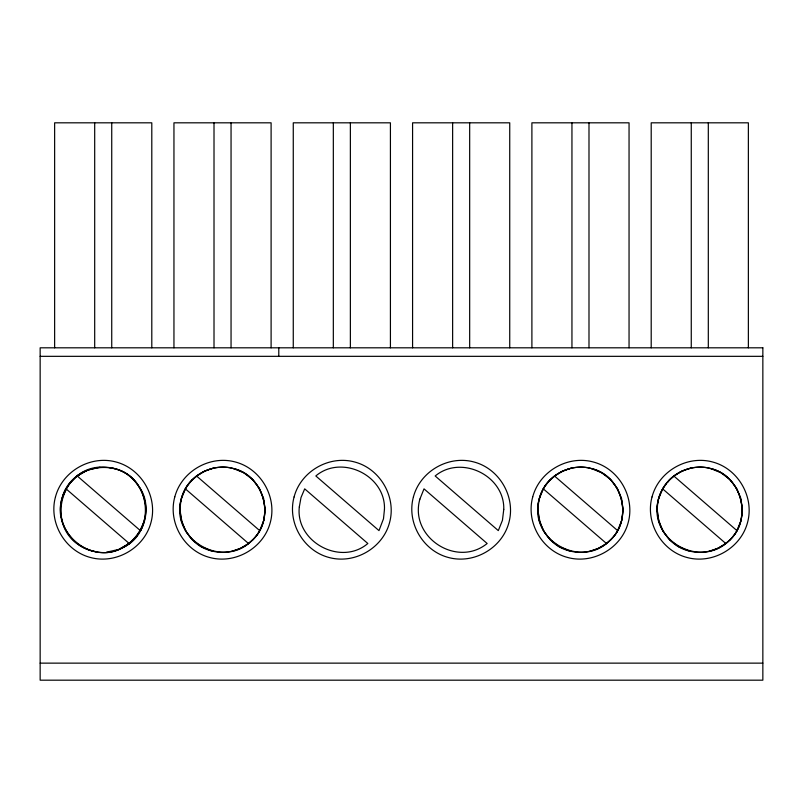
<?xml version="1.0" encoding="UTF-8"?>
<svg xmlns="http://www.w3.org/2000/svg" width="803" height="803" viewBox="0 0 803 803"><rect width="100%" height="100%" fill="white"/><g stroke="black" fill="none" stroke-linecap="round" stroke-linejoin="round"><path stroke-width="1.2" d="M62.373 497.599C50.509 531.074 90.408 565.322 121.705 548.128C156.354 533.774 151.807 478.066 115.773 469.012C58.639 452.852 36.577 540.509 96.862 551.872C132.023 559.039 160.128 513.96 138.297 485.544C120.199 456.365 70.513 464.024 62.373 497.599L66.067 488.856L69.901 483.165M252.664 539.867C275.6 518.266 264.227 475.808 233.563 468.571C207.666 461.153 179.21 482.613 179.922 509.734L181.368 520.766L185.754 531.255L192.529 539.997L201.222 546.642L211.56 550.908C229.869 555.907 250.586 547.275 259.68 530.612L263.796 520.344L265.141 509.363L263.605 498.412L259.429 488.425L252.533 479.471L243.731 472.766L233.502 468.561C215.184 463.562 194.477 472.194 185.383 488.856L181.257 499.125C169.734 539.646 223.636 570.411 252.664 539.867C275.539 518.377 264.267 475.687 233.502 468.561M610.601 539.867C633.537 518.266 622.164 475.808 591.5 468.571C565.603 461.153 537.147 482.613 537.859 509.734L539.315 520.766L543.691 531.255L550.467 539.997L559.169 546.642L569.498 550.908C587.816 555.907 608.523 547.275 617.617 530.612L621.743 520.344L623.078 509.363L621.552 498.412L617.377 488.425L610.471 479.471L601.668 472.766L591.44 468.561C573.131 463.562 552.414 472.194 543.32 488.856L539.204 499.125C527.681 539.646 581.573 570.401 610.601 539.867C633.477 518.377 622.215 475.687 591.44 468.561M729.917 539.867C752.853 518.266 741.48 475.808 710.816 468.571C684.919 461.153 656.463 482.613 657.175 509.734L658.621 520.766L663.007 531.255L669.782 539.997L678.475 546.642L688.813 550.908C707.132 555.907 727.839 547.275 736.933 530.612L741.059 520.344L742.394 509.363L740.868 498.412L736.682 488.425L729.786 479.471L720.984 472.766L710.755 468.561C692.437 463.562 671.73 472.194 662.636 488.856L658.51 499.125C646.987 539.646 700.889 570.401 729.917 539.867C752.792 518.377 741.52 475.687 710.755 468.561M144.058 521.87L140.364 530.612L136.53 536.304M63.387 494.598L66.067 488.856L129.213 543.501L137.233 535.4M143.044 524.881L140.364 530.612L77.218 475.968L69.199 484.068M63.547 494.166L66.067 488.856C51.001 513.378 68.396 548.7 96.902 551.872M142.884 525.303L140.364 530.612C155.431 506.101 138.056 470.799 109.569 467.597M64.822 491.245L66.308 488.425M140.123 531.044L141.609 528.223M192.399 479.602C169.463 501.202 180.836 543.661 211.5 550.898M550.336 479.602C527.38 501.223 538.803 543.711 569.498 550.908M665.888 484.51C647.359 506.803 660.839 544.283 688.813 550.908M667.393 482.543L669.652 479.602M192.248 479.752L196.534 475.968L204.484 471.13L213.287 468.139M231.776 551.33L240.579 548.339L248.518 543.501L252.804 539.716M550.196 479.752L554.482 475.968L562.421 471.13L571.224 468.139M669.511 479.752L673.787 475.968L681.737 471.13L690.54 468.139M589.713 551.33L598.516 548.339L606.466 543.501L610.752 539.716M709.029 551.33L717.832 548.339L725.782 543.501L730.057 539.716M76.646 476.42L79.216 474.523M127.215 544.946L129.785 543.049M81.906 472.826L77.218 475.968L86.232 470.658M124.525 546.642L129.213 543.501L120.199 548.81M83.08 472.174L77.218 475.968L87.647 470.066L100.034 467.246M123.351 547.295L129.213 543.501L118.784 549.403L106.397 552.223M40.15 356.331L762.85 356.331M40.15 663.137L762.85 663.137M673.787 475.968L736.933 530.612M662.636 488.856L725.782 543.501M554.482 475.968L617.617 530.612M543.32 488.856L606.466 543.501M196.534 475.968L259.68 530.612M185.383 488.856L248.518 543.501M748.366 347.809L748.366 122.819L651.203 122.819L651.203 347.809M708.306 122.819L708.306 347.809M691.263 122.819L691.263 347.809M629.05 347.809L629.05 122.819L531.897 122.819L531.897 347.809M588.99 122.819L588.99 347.809M571.947 122.819L571.947 347.809M509.734 347.809L509.734 122.819L412.581 122.819L412.581 347.809M469.675 122.819L469.675 347.809M452.631 122.819L452.631 347.809M390.419 347.809L390.419 122.819L293.266 122.819L293.266 347.809M350.369 122.819L350.369 347.809M333.325 122.819L333.325 347.809M278.782 347.809L278.782 356.331M271.103 347.809L271.103 122.819L173.95 122.819L173.95 347.809M231.053 122.819L231.053 347.809M214.01 122.819L214.01 347.809M151.797 347.809L151.797 122.819L54.634 122.819L54.634 347.809M111.737 122.819L111.737 347.809M94.694 122.819L94.694 347.809M299.318 506.934C295.233 541.935 340.994 566.476 367.834 543.501L304.698 488.856L300.995 497.599L299.318 506.934M384.456 509.363L383.483 518.808L378.986 530.612L315.85 475.968C341.656 453.986 385.801 475.587 384.456 509.363M419.889 499.125C409.048 536.986 456.777 568.253 487.15 543.501L424.014 488.856L419.889 499.125M503.772 509.363L502.427 520.344L498.302 530.612L435.166 475.968C461.093 454.438 504.706 475.577 503.772 509.363M55.467 496.937C48.461 522.452 64.822 550.798 90.418 557.483C115.933 564.489 144.279 548.128 150.964 522.532C157.97 497.017 141.609 468.681 116.013 461.986C90.498 454.98 62.162 471.341 55.467 496.937M174.783 496.937C167.777 522.452 184.138 550.798 209.734 557.483C235.249 564.489 263.585 548.128 270.28 522.532C277.286 497.017 260.915 468.681 235.319 461.986C209.814 454.98 181.468 471.341 174.783 496.937M294.099 496.937C287.093 522.452 303.454 550.798 329.049 557.483C354.565 564.489 382.901 548.128 389.585 522.532C396.592 497.017 380.231 468.681 354.635 461.986C329.13 454.98 300.784 471.341 294.099 496.937M413.415 496.937C406.408 522.452 422.769 550.798 448.365 557.483C473.87 564.489 502.216 548.128 508.901 522.532C515.907 497.017 499.546 468.681 473.951 461.986C448.435 454.98 420.099 471.341 413.415 496.937M532.72 496.937C525.714 522.452 542.085 550.798 567.681 557.483C593.186 564.489 621.532 548.128 628.217 522.532C635.223 497.017 618.862 468.681 593.266 461.986C567.751 454.98 539.415 471.341 532.72 496.937M652.036 496.937C645.03 522.452 661.391 550.798 686.987 557.483C712.502 564.489 740.838 548.128 747.533 522.532C754.539 497.017 738.178 468.681 712.582 461.986C687.067 454.98 658.721 471.341 652.036 496.937M762.85 347.809L40.15 347.809L40.15 680.181L762.85 680.181L762.85 347.809"/></g></svg>
